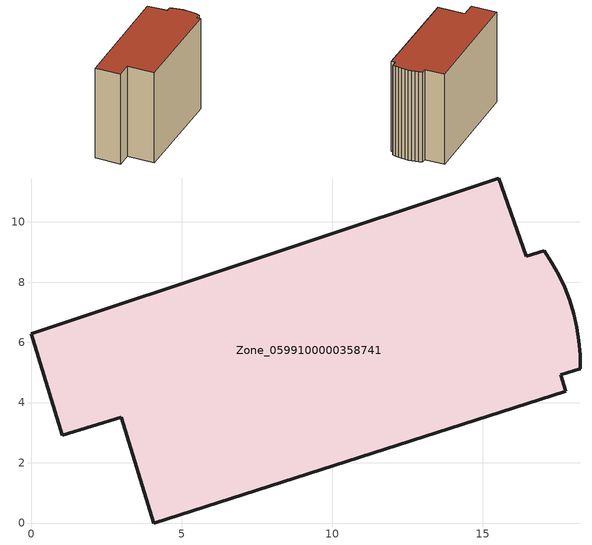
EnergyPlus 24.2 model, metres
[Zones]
Zone_0599100000358741
 floor ground (C_G): 18.13,6.51 18.2,6.05 18.24,5.59 18.25,5.13 17.6,4.93 17.76,4.37 4.08,0 2.99,3.52 1.04,2.92 0,6.29 15.54,11.46 16.45,8.86 17.05,9.04 17.3,8.65 17.53,8.25 17.72,7.83 17.89,7.4 18.02,6.96 z0
 wall outside (C_F): 15.54,11.46 0,6.29 1.04,2.92 2.99,3.52 4.08,0 17.76,4.37 17.6,4.93 18.25,5.13 18.24,5.59 18.2,6.05 18.13,6.51 18.02,6.96 17.89,7.4 17.72,7.83 17.53,8.25 17.3,8.65 17.05,9.04 16.45,8.86 15.54,11.46 z0:13.16
 roof outside (C_R): 16.45,8.86 15.54,11.46 0,6.29 1.04,2.92 2.99,3.52 4.08,0 17.76,4.37 17.6,4.93 18.25,5.13 18.24,5.59 18.2,6.05 18.13,6.51 18.02,6.96 17.89,7.4 17.72,7.83 17.53,8.25 17.3,8.65 17.05,9.04 z13.16
[BUILDING]
Pand.0599100000358741: North Axis=0; Terrain=City; Loads Convergence Tolerance Value=0.04; Temperature Convergence Tolerance Value=0.4; Solar Distribution=FullExterior; Maximum Number of Warmup Days=25; Minimum Number of Warmup Days=1
[Site:Location]
Rotterdam.The.Hague.AP_ZH_NLD Design_Conditions: Latitude=51.96; Longitude=4.45; Time Zone=1; Elevation=-4.5
[SITE:GROUNDTEMPERATURE:BUILDINGSURFACE]
18, 18, 18, 18, 18, 18, 18, 18, 18, 18, 18, 18
[MATERIAL] Thermal Absorptance=0.9; Solar Absorptance=0.7; Visible Absorptance=0.7
Name | Roughness | Thickness | Conductivity | Density | Specific Heat
G.TI.1946 | MediumSmooth | 0.15 | 1 | 540 | 1210
F.TI.1946 | Rough | 0.3 | 0.857143 | 1920 | 840
R.TI.1946 | MediumRough | 0.2 | 0.1 | 1500 | 1000
[CONSTRUCTION]
C_G: G.TI.1946
C_F: F.TI.1946
C_R: R.TI.1946
[ZONE]
Zone_0599100000358741: Type=1; Multiplier=1; Ceiling Height=Autocalculate; Volume=Autocalculate; Floor Area=autocalculate; Part of Total Floor Area=Yes
[ZONEINFILTRATION:DESIGNFLOWRATE]
Infil_Zone_0599100000358741: Zone or ZoneList or Space or SpaceList=Zone_0599100000358741; Schedule=AlwaysOn; Design Flow Rate Calculation Method=Flow/Area; Flow Rate per Floor Area=0.003; Constant Term Coefficient=1; Temperature Term Coefficient=0; Velocity Term Coefficient=0; Velocity Squared Term Coefficient=0
[HVACTEMPLATE:ZONE:IDEALLOADSAIRSYSTEM]
Zone_0599100000358741: Maximum Heating Supply Air Temperature=50; Minimum Cooling Supply Air Temperature=13; Maximum Heating Supply Air Humidity Ratio=0.0156; Minimum Cooling Supply Air Humidity Ratio=0.0077; Heating Limit=NoLimit; Cooling Limit=NoLimit; Dehumidification Control Type=ConstantSensibleHeatRatio; Cooling Sensible Heat Ratio=0.7; Dehumidification Setpoint=60; Humidification Control Type=None; Humidification Setpoint=30; Outdoor Air Method=None; Outdoor Air Flow Rate per Person=0.00944; Outdoor Air Flow Rate per Zone Floor Area=0; Outdoor Air Flow Rate per Zone=0; Demand Controlled Ventilation Type=None; Outdoor Air Economizer Type=NoEconomizer; Heat Recovery Type=None; Sensible Heat Recovery Effectiveness=0.7; Latent Heat Recovery Effectiveness=0.65
[ZONECONTROL:THERMOSTAT]
ThermostatControl_Zone_0599100000358741: Zone or ZoneList=Zone_0599100000358741; Control Type Schedule=DualSetpointControlType; Control 1=Thermostat_Zone_0599100000358741; Temperature Difference Between Cutout And Setpoint=0
[THERMOSTATSETPOINT:DUALSETPOINT]
Thermostat_Zone_0599100000358741: Heating Setpoint Temperature Schedule=HeatingSetpoint_Zone_0599100000358741; Cooling Setpoint Temperature Schedule=CoolingSetpoint_Zone_0599100000358741
[SCHEDULE:COMPACT]
HeatingSetpoint_Zone_0599100000358741: Through: 12/31, For: AllDays, Until: 24:00, 21
CoolingSetpoint_Zone_0599100000358741: Through: 12/31, For: AllDays, Until: 24:00, 24
DualSetpointControlType: Through: 12/31, For: AllDays, Until: 24:00, 4
AlwaysOn: Through: 12/31, For: AllDays, Until: 24:00, 1
